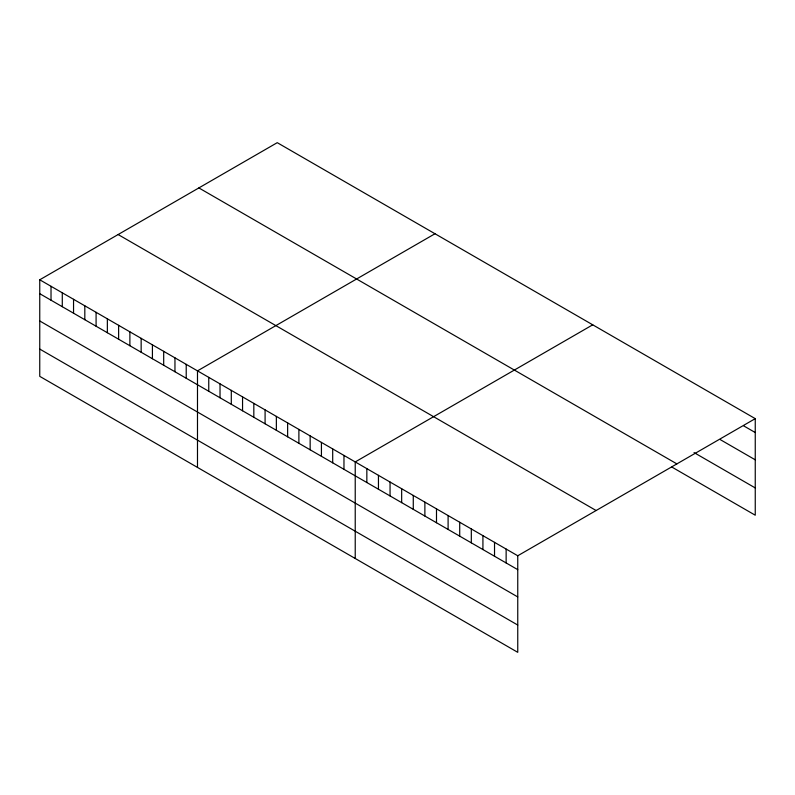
<?xml version="1.0" encoding="UTF-8"?>
<svg xmlns="http://www.w3.org/2000/svg" width="795" height="795" viewBox="0 0 795 795"><rect width="100%" height="100%" fill="white"/><g stroke="black" fill="none" stroke-linecap="round" stroke-linejoin="round"><path stroke-width="1.19" d="M39.75 279.79L517.754 555.765L517.754 652.327L39.75 376.353L39.75 279.79L277.246 142.673L755.25 418.647L755.25 515.21L671.884 467.072M434.994 233.74L197.488 370.868L197.488 467.43M592.732 324.817L355.226 461.935L355.226 558.497M517.754 555.765L755.25 418.647M743.643 425.842L755.25 432.54M720.429 439.715L755.25 459.818M694.045 452.584L755.25 487.931M198.879 187.928L676.873 463.892M118.127 234.545L596.121 510.519M39.75 293.693L517.754 569.657M39.75 320.971L517.754 596.936M39.75 349.075L517.754 625.049M506.137 549.067L506.137 562.959M494.53 542.359L494.53 556.252M482.923 535.661L482.923 549.554M471.316 528.953L471.316 542.846M459.709 522.255L459.709 536.148M448.102 515.548L448.102 529.45M436.495 508.85L436.495 522.742M424.878 502.152L424.878 516.044M413.271 495.444L413.271 509.337M401.664 488.746L401.664 502.639M390.057 482.038L390.057 495.931M378.45 475.34L378.45 489.233M366.843 468.633L366.843 482.535M343.967 455.426L343.967 469.328M332.698 448.927L332.698 462.819M321.428 442.418L321.428 456.31M310.159 435.918L310.159 449.811M298.89 429.409L298.89 443.302M287.631 422.9L287.631 436.803M276.362 416.401L276.362 430.294M265.093 409.892L265.093 423.785M253.824 403.393L253.824 417.286M242.555 396.884L242.555 410.776M231.295 390.375L231.295 404.277M220.026 383.876L220.026 397.768M208.757 377.367L208.757 391.259M186.219 364.358L186.219 378.251M174.96 357.849L174.96 371.752M163.691 351.35L163.691 365.243M152.421 344.841L152.421 358.744M141.152 338.342L141.152 352.235M129.883 331.833L129.883 345.726M118.624 325.324L118.624 339.227M107.355 318.825L107.355 332.717M96.086 312.316L96.086 326.218M84.817 305.817L84.817 319.709M73.547 299.308L73.547 313.2M62.288 292.798L62.288 306.701M51.019 286.299L51.019 300.192"/></g></svg>
